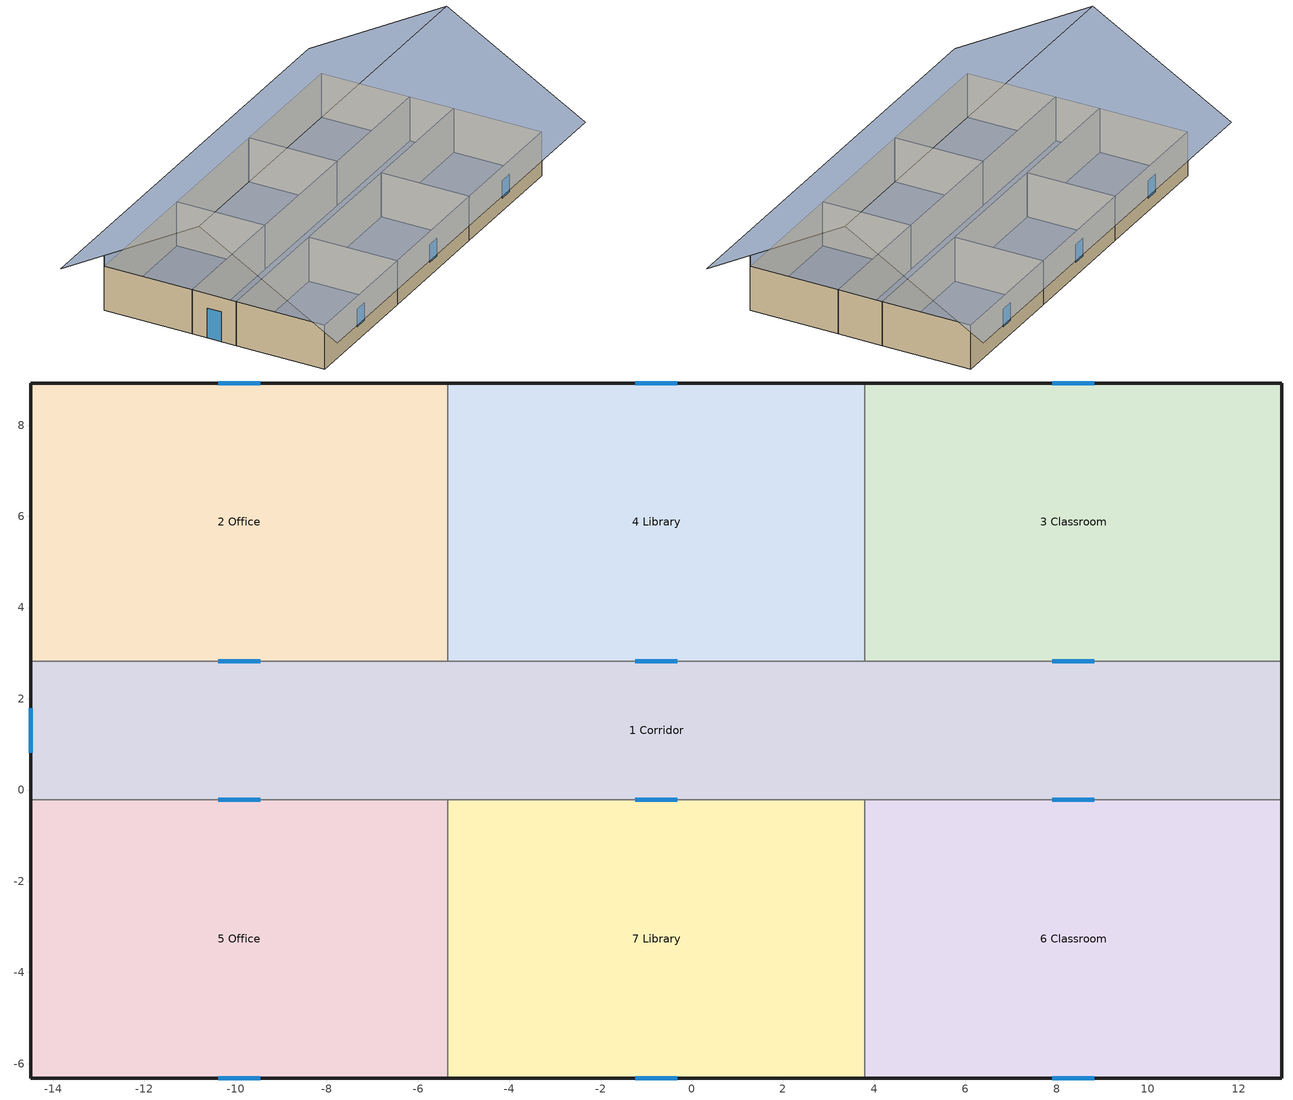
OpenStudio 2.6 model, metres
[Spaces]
1 Corridor
 floor ground (Floor: Wood Truss  Joist 12" - Carpet Finish): 12.94,2.83 12.94,-0.22 -14.49,-0.22 -14.49,2.83 z0
 wall outside (Basic Wall: Exterior - Brick on CMU): 12.94,-0.22 12.94,2.83 / -14.49,2.83 -14.49,-0.22 z0:3.05
 wall to 2 Office (Basic Wall: Interior - 5" Partition (2-hr)): -5.35,2.83 -14.49,2.83 z0:3.05
 wall to 3 Classroom (Basic Wall: Interior - 5" Partition (2-hr)): 12.94,2.83 3.79,2.83 z0:3.05
 wall to 4 Library (Basic Wall: Interior - 5" Partition (2-hr)): 3.79,2.83 -5.35,2.83 z0:3.05
 wall to 5 Office (Basic Wall: Interior - 5" Partition (2-hr)): -14.49,-0.22 -5.35,-0.22 z0:3.05
 wall to 6 Classroom (Basic Wall: Interior - 5" Partition (2-hr)): 3.79,-0.22 12.94,-0.22 z0:3.05
 wall to 7 Library (Basic Wall: Interior - 5" Partition (2-hr)): -5.35,-0.22 3.79,-0.22 z0:3.05
 window: -14.49,1.79 -14.49,0.82 z0:2.06
 window inside (Metal): -9.46,2.83 -10.38,2.83 / 8.82,2.83 7.91,2.83 / -0.32,2.83 -1.24,2.83 / -10.38,-0.22 -9.46,-0.22 / 7.91,-0.22 8.82,-0.22 / -1.24,-0.22 -0.32,-0.22 z0:2.13
2 Office
 floor ground (Floor: Wood Truss  Joist 12" - Carpet Finish): -5.35,8.92 -5.35,2.83 -14.49,2.83 -14.49,8.92 z0
 wall outside (Basic Wall: Exterior - Brick on CMU): -5.35,8.92 -14.49,8.92 -14.49,2.83 z0:3.05
 wall to 4 Library (Basic Wall: Interior - 5" Partition (2-hr)): -5.35,2.83 -5.35,8.92 z0:3.05
 window (1/8 in Pilkington single glazing): -9.46,8.92 -10.38,8.92 z0.91:2.13
3 Classroom
 floor ground (Floor: Wood Truss  Joist 12" - Carpet Finish): 12.94,8.92 12.94,2.83 3.79,2.83 3.79,8.92 z0
 wall outside (Basic Wall: Exterior - Brick on CMU): 12.94,2.83 12.94,8.92 3.79,8.92 z0:3.05
 wall to 4 Library (Construction #1): 3.79,8.92 3.79,2.83 z0:3.05
 window (1/8 in Pilkington single glazing): 8.82,8.92 7.91,8.92 z0.91:2.13
4 Library
 floor ground (Floor: Wood Truss  Joist 12" - Carpet Finish): 3.79,8.92 3.79,2.83 -5.35,2.83 -5.35,8.92 z0
 wall outside (Basic Wall: Exterior - Brick on CMU): 3.79,8.92 -5.35,8.92 z0:3.05
 window (1/8 in Pilkington single glazing): -0.32,8.92 -1.24,8.92 z0.91:2.13
5 Office
 floor ground (Floor: Wood Truss  Joist 12" - Carpet Finish): -5.35,-0.22 -5.35,-6.32 -14.49,-6.32 -14.49,-0.22 z0
 wall outside (Basic Wall: Exterior - Brick on CMU): -14.49,-0.22 -14.49,-6.32 -5.35,-6.32 z0:3.05
 wall to 7 Library (Basic Wall: Interior - 5" Partition (2-hr)): -5.35,-6.32 -5.35,-0.22 z0:3.05
 window (1/8 in Pilkington single glazing): -10.38,-6.32 -9.46,-6.32 z0.91:2.13
6 Classroom
 floor ground (Floor: Wood Truss  Joist 12" - Carpet Finish): 12.94,-0.22 12.94,-6.32 3.79,-6.32 3.79,-0.22 z0
 wall outside (Basic Wall: Exterior - Brick on CMU): 3.79,-6.32 12.94,-6.32 12.94,-0.22 z0:3.05
 wall to 7 Library (Construction #1): 3.79,-0.22 3.79,-6.32 z0:3.05
 window (1/8 in Pilkington single glazing): 7.91,-6.32 8.82,-6.32 z0.91:2.13
7 Library
 floor ground (Floor: Wood Truss  Joist 12" - Carpet Finish): 3.79,-0.22 3.79,-6.32 -5.35,-6.32 -5.35,-0.22 z0
 wall outside (Basic Wall: Exterior - Brick on CMU): -5.35,-6.32 3.79,-6.32 z0:3.05
 window (1/8 in Pilkington single glazing): -1.24,-6.32 -0.32,-6.32 z0.91:2.13
shading: 12.94,8.92 -14.49,8.92 / -14.49,-6.32 12.94,-6.32 z3.05:4.02; 12.94,1.3,8.56 12.94,-6.32,4.16 12.94,-6.32,3.05 12.94,8.92,3.05 12.94,8.92,4.16; -14.49,1.3,8.56 -14.49,8.92,4.16 -14.49,8.92,3.05 -14.49,-6.32,3.05 -14.49,-6.32,4.16; 14.87,1.3,8.81 14.87,10.86,3.29 -16.42,10.86,3.29 -16.42,1.3,8.81; -16.42,1.3,8.81 -16.42,-8.25,3.29 14.87,-8.25,3.29 14.87,1.3,8.81
[Building]
bldg-1
[Material] Roughness=MediumRough
Name | Thickness {m} | Conductivity {W/m-K} | Density {kg/m3} | Specific Heat {J/kg-K}
Structure- Wood Joist/Rafter Layer: 0.301625 m | 0.301625 | 0.025 | 1.2 | 1003.5
Plywood- Sheathing: 0.01905 m | 0.01905 | 0.106 | 552 | 1420
Brick- Common: 0.092075 m | 0.092075 | 0.54 | 1550 | 840
Air: 0.0762 m | 0.0762 | 0.025 | 1.2 | 1003.5
Rigid insulation: 0.0762 m | 0.0762 | 0.035 | 23 | 1470
Concrete Masonry Units: 0.193675 m | 0.193675 | 1.3 | 1800 | 840
Metal Furring: 0.041275 m | 0.041275 | 45 | 7850 | 480
Gypsum Wall Board: 0.015875 m | 0.015875 | 0.65 | 1100 | 840
Metal Stud Layer: 0.0635 m | 0.0635 | 0.025 | 1.2 | 1003.5
Metal surface | 0.0008 | 45.28 | 7824 | 500
1 1/2 in wood | 0.0376 | 0.15 | 608 | 1630
[Construction]
Floor: Wood Truss  Joist 12" - Carpet Finish: Structure- Wood Joist/Rafter Layer: 0.301625 m, Plywood- Sheathing: 0.01905 m
Basic Wall: Exterior - Brick on CMU: Brick- Common: 0.092075 m, Air: 0.0762 m, Rigid insulation: 0.0762 m, Concrete Masonry Units: 0.193675 m, Metal Furring: 0.041275 m, Gypsum Wall Board: 0.015875 m
Basic Wall: Interior - 5" Partition (2-hr); Construction #1: Gypsum Wall Board: 0.015875 m, Gypsum Wall Board: 0.015875 m, Metal Stud Layer: 0.0635 m, Gypsum Wall Board: 0.015875 m, Gypsum Wall Board: 0.015875 m
Metal: Metal surface, 1 1/2 in wood, Metal surface
1/8 in Pilkington single glazing: WindowMaterial:SimpleGlazingSystem #1
[WindowMaterial:SimpleGlazingSystem]
WindowMaterial:SimpleGlazingSystem #1: U-Factor {W/m2-K}=3.6886; Solar Heat Gain Coefficient=0.86; Visible Transmittance=0.9
[ThermalZone] Use Ideal Air Loads=No
Corridor Zone; N Zone; NE Zone; NW Zone; S Zone; SE Zone; SW Zone
[Sizing:Zone] Zone Cooling Design Supply Air Temperature Input Method=SupplyAirTemperature; Zone Cooling Design Supply Air Temperature {C}=14; Zone Cooling Design Supply Air Temperature Difference {deltaC}=11.11; Zone Heating Design Supply Air Temperature Input Method=SupplyAirTemperature; Zone Heating Design Supply Air Temperature {C}=40; Zone Heating Design Supply Air Temperature Difference {deltaC}=11.11; Zone Cooling Design Supply Air Humidity Ratio {kg-H2O/kg-air}=0.0085; Zone Heating Design Supply Air Humidity Ratio {kg-H2O/kg-air}=0.008; Cooling Design Air Flow Method=DesignDay; Heating Design Air Flow Method=DesignDay; Account for Dedicated Outdoor Air System=No; Dedicated Outdoor Air System Control Strategy=NeutralSupplyAir; Dedicated Outdoor Air Low Setpoint Temperature for Design {C}=autosize; Dedicated Outdoor Air High Setpoint Temperature for Design {C}=autosize
Corridor Zone; N Zone; NE Zone; NW Zone; S Zone; SE Zone; SW Zone
[BuildingStory]
Level 1
[Space] Building Story=Level 1
Name | Space Type | Thermal Zone
1 Corridor | CorridorOrTransition | Corridor Zone
2 Office | OfficeEnclosed | NW Zone
3 Classroom | ClassroomOrLectureOrTraining | NE Zone
4 Library | StacksLibrary | N Zone
5 Office | OfficeEnclosed | SW Zone
6 Classroom | ClassroomOrLectureOrTraining | SE Zone
7 Library | StacksLibrary | S Zone
[SpaceType]
CorridorOrTransition; OfficeEnclosed; ClassroomOrLectureOrTraining; StacksLibrary
